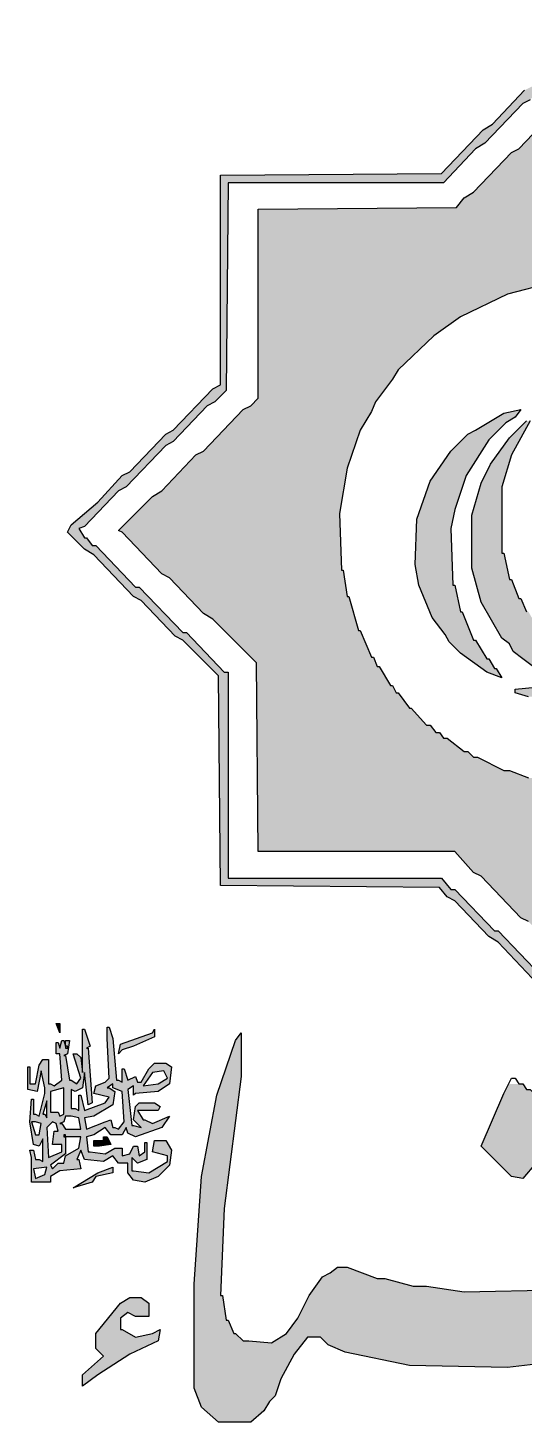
# Model space of a CAD drawing. Header units: inches. Extents: x 212980 to 238967, y -33384 to 2238.
# Drawn here: x 232691.6 to 232772.6, y -31624.2 to -31396.7 of the extents above; entities that cross this region are included whole.
import ezdxf

# ---------------------------------------------------------------- set-up
doc = ezdxf.new("R2010")
doc.units = ezdxf.units.IN
doc.header["$LTSCALE"] = 15
doc.header["$MEASUREMENT"] = 0
doc.layers.add('R2V', color=7, linetype='Continuous')

# ---------------------------------------------------------------- blocks, each defined once
blk = doc.blocks.new('logo NGL-3200')
at = {"linetype": 'Continuous'}
h = blk.add_hatch(color=86, dxfattribs=at)
h.dxf.hatch_style = 1
h.paths.add_polyline_path([(1.395349, -0.125), (1.424418, -0.107558), (1.534883, 0.008721), (1.558139, 0.020349), (1.558139, 0.037791), (1.465116, 0.130814), (1.453488, 0.130814), (1.319767, 0.270349), (1.308139, 0.270349), (1.19186, 0.392442), (1.180232, 0.392442), (1.098837, 0.479651), (1.093023, 0.479651), (1.087209, 1.125), (0.418604, 1.125), (0.360465, 1.188953), (0.348837, 1.188953), (0.22093, 1.322674), (0.209302, 1.322674), (0.087209, 1.450581), (0.075581, 1.450581), (-0.046512, 1.578488), (-0.05814, 1.578488), (-0.08721, 1.543605), (-0.116279, 1.526163), (-0.238372, 1.398256), (-0.261628, 1.386628), (-0.360465, 1.281977), (-0.389535, 1.264535), (-0.517442, 1.130814), (-1.197675, 1.125), (-1.197675, 0.479651), (-1.22093, 0.468023), (-1.343023, 0.340116), (-1.366279, 0.328488), (-1.476744, 0.212209), (-1.5, 0.200581), (-1.575582, 0.119186), (-1.656977, 0.049419), (-1.668605, 0.026163), (-1.616279, -0.026163), (-1.58721, -0.043605), (-1.465117, -0.171512), (-1.441861, -0.18314), (-1.33721, -0.293605), (-1.313954, -0.305233), (-1.203489, -0.415698), (-1.197675, -1.061047), (-0.523256, -1.06686), (-0.5, -1.09593), (-0.476744, -1.107558), (-0.372093, -1.218023), (-0.343023, -1.235465), (-0.238372, -1.34593), (-0.209303, -1.363372), (-0.08721, -1.491279), (-0.046512, -1.514535), (0.017442, -1.444767), (0.046511, -1.427326), (0.151163, -1.31686), (0.180232, -1.299419), (0.296511, -1.177326), (0.325581, -1.159884), (0.406977, -1.072674), (1.087209, -1.06686), (1.087209, -0.421512), (1.122093, -0.386628), (1.151163, -0.369186), (1.255814, -0.258721), (1.27907, -0.247093)])
h.paths.add_polyline_path([(1.296511, -0.194767), (1.273256, -0.206395), (1.156977, -0.328488), (1.133721, -0.340116), (1.069767, -0.40407), (1.063953, -1.037791), (0.406977, -1.037791), (0.331395, -1.119186), (0.302325, -1.136628), (0.19186, -1.252907), (0.168604, -1.264535), (0.052325, -1.386628), (0.02907, -1.398256), (-0.052836, -1.487607), (-0.069768, -1.462209), (-0.081396, -1.462209), (-0.197675, -1.340116), (-0.209303, -1.340116), (-0.343023, -1.200581), (-0.354651, -1.200581), (-0.476744, -1.072674), (-0.488372, -1.072674), (-0.517442, -1.037791), (-1.174419, -1.037791), (-1.174419, -0.40407), (-1.186047, -0.40407), (-1.302326, -0.281977), (-1.313954, -0.281977), (-1.447675, -0.142442), (-1.459303, -0.142442), (-1.581396, -0.014535), (-1.593023, -0.014535), (-1.610465, 0.008721), (-1.616279, 0.008721), (-1.633721, 0.037791), (-1.616279, 0.043605), (-1.511628, 0.15407), (-1.488372, 0.165698), (-1.366279, 0.293605), (-1.343023, 0.305233), (-1.238372, 0.415698), (-1.215117, 0.427326), (-1.180233, 0.462209), (-1.174419, 1.101744), (-0.511628, 1.101744), (-0.412791, 1.206395), (-0.383721, 1.223837), (-0.267442, 1.34593), (-0.244186, 1.357558), (-0.127907, 1.479651), (-0.104651, 1.491279), (-0.075582, 1.526163), (-0.046512, 1.543605), (0.058139, 1.43314), (0.087209, 1.415698), (0.19186, 1.305233), (0.22093, 1.287791), (0.331395, 1.171512), (0.354651, 1.159884), (0.401163, 1.107558), (1.063953, 1.101744), (1.063953, 0.473837), (1.156977, 0.380814), (1.180232, 0.369186), (1.302325, 0.241279), (1.325581, 0.229651), (1.447674, 0.101744), (1.47093, 0.090116), (1.52907, 0.031977), (1.430232, -0.06686), (1.406977, -0.078488)], flags=16)
h.paths.add_polyline_path([(1.337209, -0.037791), (1.308139, -0.055233), (1.19186, -0.177326), (1.16279, -0.194767), (1.063953, -0.299419), (1.040697, -0.311047), (0.976744, -0.375), (0.976744, -0.956395), (0.366279, -0.962209), (0.22093, -1.107558), (0.19186, -1.125), (0.087209, -1.235465), (0.063953, -1.247093), (-0.046512, -1.363372), (-0.069768, -1.351744), (-0.104651, -1.311047), (-0.133721, -1.293605), (-0.25, -1.171512), (-0.273256, -1.159884), (-0.395349, -1.031977), (-0.418605, -1.020349), (-0.476744, -0.956395), (-1.081396, -0.956395), (-1.08721, -0.375), (-1.22093, -0.241279), (-1.25, -0.223837), (-1.354651, -0.113372), (-1.377907, -0.101744), (-1.5, 0.026163), (-1.511628, 0.031977), (-1.406977, 0.136628), (-1.377907, 0.15407), (-1.273256, 0.264535), (-1.25, 0.276163), (-1.127907, 0.40407), (-1.104651, 0.415698), (-1.081396, 0.438953), (-1.081396, 1.020349), (-0.47093, 1.026163), (-0.447675, 1.055233), (-0.418605, 1.072674), (-0.302326, 1.194767), (-0.27907, 1.206395), (-0.168605, 1.322674), (-0.145349, 1.334302), (-0.052326, 1.427326), (-0.017442, 1.386628), (-0.005814, 1.386628), (0.116279, 1.258721), (0.127907, 1.258721), (0.261628, 1.119186), (0.273256, 1.119186), (0.366279, 1.020349), (0.976744, 1.020349), (0.982496, 0.439361), (1.087209, 0.328488), (1.098837, 0.328488), (1.22093, 0.200581), (1.232558, 0.200581), (1.360465, 0.06686), (1.372093, 0.06686), (1.401163, 0.026163)], flags=0)
h.paths.add_polyline_path([(0.72093, -0.037791), (0.697674, -0.171512), (0.651163, -0.305233), (0.587209, -0.415698), (0.546511, -0.462209), (0.534883, -0.485465), (0.41279, -0.59593), (0.325581, -0.65407), (0.255814, -0.688953), (0.139535, -0.729651), (0.005814, -0.752907), (-0.116279, -0.747093), (-0.168605, -0.747093), (-0.226744, -0.729651), (-0.25, -0.729651), (-0.30814, -0.706395), (-0.325582, -0.706395), (-0.406977, -0.665698), (-0.418605, -0.665698), (-0.436047, -0.648256), (-0.447675, -0.648256), (-0.5, -0.607558), (-0.511628, -0.607558), (-0.523256, -0.590116), (-0.534884, -0.590116), (-0.552326, -0.56686), (-0.563954, -0.56686), (-0.610465, -0.514535), (-0.616279, -0.514535), (-0.651163, -0.468023), (-0.656977, -0.468023), (-0.668605, -0.444767), (-0.674419, -0.444767), (-0.709303, -0.386628), (-0.715117, -0.386628), (-0.726744, -0.357558), (-0.732558, -0.357558), (-0.767442, -0.276163), (-0.773256, -0.276163), (-0.802326, -0.171512), (-0.80814, -0.171512), (-0.819768, -0.090116), (-0.825582, -0.090116), (-0.831396, 0.084302), (-0.80814, 0.223837), (-0.767442, 0.340116), (-0.732558, 0.398256), (-0.72093, 0.427326), (-0.668605, 0.497093), (-0.651163, 0.526163), (-0.540698, 0.630814), (-0.459303, 0.688953), (-0.313954, 0.758721), (-0.180233, 0.793605), (0.02907, 0.799419), (0.151163, 0.776163), (0.267442, 0.735465), (0.313953, 0.706395), (0.343023, 0.694767), (0.389535, 0.659884), (0.436046, 0.630814), (0.5, 0.572674), (0.511628, 0.549419), (0.552325, 0.508721), (0.610465, 0.427326), (0.674418, 0.299419), (0.715116, 0.136628)], flags=0)
h.paths.add_polyline_path([(0.482558, -0.072674), (0.453488, -0.18314), (0.418604, -0.252907), (0.348837, -0.340116), (0.284883, -0.392442), (0.255814, -0.40407), (0.215116, -0.421512), (0.226744, -0.398256), (0.25, -0.380814), (0.261628, -0.357558), (0.308139, -0.293605), (0.343023, -0.218023), (0.366279, -0.130814), (0.366279, 0.061047), (0.331395, 0.177326), (0.284883, 0.264535), (0.232558, 0.322674), (0.22093, 0.34593), (0.156977, 0.40407), (0.174418, 0.40407), (0.273256, 0.357558), (0.360465, 0.287791), (0.41279, 0.223837), (0.424418, 0.194767), (0.430232, 0.194767), (0.47093, 0.09593)], flags=0)
h.paths.add_polyline_path([(0.308139, -0.084302), (0.273256, -0.200581), (0.203488, -0.311047), (0.180232, -0.328488), (0.16279, -0.357558), (0.139535, -0.369186), (0.127907, -0.386628), (0.044185, -0.43686), (0.174418, -0.456395), (0.174418, -0.468023), (0.093023, -0.485465), (-0.02907, -0.479651), (-0.046512, -0.508721), (-0.069768, -0.508721), (-0.08721, -0.479651), (-0.25, -0.479651), (-0.290698, -0.468023), (-0.290698, -0.456395), (-0.174419, -0.444767), (-0.156977, -0.43314), (-0.197675, -0.415698), (-0.267442, -0.363372), (-0.296512, -0.340116), (-0.30814, -0.31686), (-0.331396, -0.299419), (-0.395349, -0.188953), (-0.424419, -0.084302), (-0.424419, 0.078488), (-0.395349, 0.177326), (-0.366279, 0.235465), (-0.30814, 0.31686), (-0.255814, 0.369186), (-0.244186, 0.369186), (-0.302326, 0.264535), (-0.331396, 0.165698), (-0.331396, -0.037791), (-0.325582, -0.037791), (-0.30814, -0.119186), (-0.302326, -0.119186), (-0.27907, -0.177326), (-0.273256, -0.177326), (-0.255814, -0.218023), (-0.25, -0.218023), (-0.226744, -0.258721), (-0.22093, -0.258721), (-0.209303, -0.281977), (-0.203489, -0.281977), (-0.156977, -0.334302), (-0.145349, -0.334302), (-0.127907, -0.357558), (-0.110605, -0.357558), (-0.127907, 0.363372), (-0.08721, 0.40407), (-0.075582, 0.427326), (-0.052326, 0.438953), (0.011768, 0.367739), (-0.011628, -0.363372), (0.034883, -0.334302), (0.081395, -0.293605), (0.093023, -0.270349), (0.116279, -0.252907), (0.186046, -0.130814), (0.215116, -0.031977), (0.215116, 0.159884), (0.168604, 0.299419), (0.127907, 0.369186), (0.139535, 0.369186), (0.209302, 0.299419), (0.232558, 0.258721), (0.238372, 0.258721), (0.25, 0.229651), (0.255814, 0.229651), (0.296511, 0.130814), (0.313953, 0.031977)], flags=0)
h.paths.add_polyline_path([(0.075581, 0.497093), (0.029844, 0.443733), (-0.052326, 0.450581), (-0.075582, 0.450581), (-0.145349, 0.450581), (-0.186047, 0.485465), (-0.197675, 0.514535), (-0.190431, 0.562267), (-0.186047, 0.555233), (-0.175797, 0.542801), (-0.168605, 0.537791), (-0.151163, 0.520349), (-0.133196, 0.515372), (-0.110265, 0.51098), (-0.081396, 0.531977), (-0.05756, 0.56347), (-0.052326, 0.555233), (-0.02907, 0.526163), (-0.013953, 0.516733), (0.014734, 0.513641), (0.046511, 0.526163), (0.081395, 0.561047)], flags=0)
h.paths.add_polyline_path([(-0.273256, 0.40407), (-0.290698, 0.380814), (-0.319768, 0.363372), (-0.372093, 0.311047), (-0.441861, 0.200581), (-0.476744, 0.09593), (-0.488372, 0.037791), (-0.482558, -0.136628), (-0.476744, -0.136628), (-0.459303, -0.218023), (-0.453489, -0.218023), (-0.418605, -0.305233), (-0.412791, -0.305233), (-0.377907, -0.363372), (-0.372093, -0.363372), (-0.354651, -0.392442), (-0.348837, -0.392442), (-0.331396, -0.421512), (-0.377907, -0.40407), (-0.459303, -0.34593), (-0.494186, -0.311047), (-0.505814, -0.287791), (-0.546512, -0.235465), (-0.58721, -0.136628), (-0.598837, -0.072674), (-0.593023, 0.06686), (-0.552326, 0.18314), (-0.488372, 0.276163), (-0.436047, 0.328488), (-0.412791, 0.340116), (-0.325582, 0.392442)], flags=0)
h = blk.add_hatch(color=86, dxfattribs=at)
h.dxf.hatch_style = 1
h.paths.add_polyline_path([(1.16279, -0.194767), (1.19186, -0.177326), (1.308139, -0.055233), (1.337209, -0.037791), (1.401163, 0.026163), (1.372093, 0.06686), (1.360465, 0.06686), (1.232558, 0.200581), (1.22093, 0.200581), (1.098837, 0.328488), (1.087209, 0.328488), (0.988372, 0.43314), (0.982558, 0.43314), (0.976744, 1.020349), (0.366279, 1.020349), (0.273256, 1.119186), (0.261628, 1.119186), (0.127907, 1.258721), (0.116279, 1.258721), (-0.005814, 1.386628), (-0.017442, 1.386628), (-0.052326, 1.427326), (-0.145349, 1.334302), (-0.168605, 1.322674), (-0.27907, 1.206395), (-0.302326, 1.194767), (-0.418605, 1.072674), (-0.447675, 1.055233), (-0.47093, 1.026163), (-1.081396, 1.020349), (-1.081396, 0.438953), (-1.104651, 0.415698), (-1.127907, 0.40407), (-1.25, 0.276163), (-1.273256, 0.264535), (-1.377907, 0.15407), (-1.406977, 0.136628), (-1.508518, 0.035087), (-1.377907, -0.101744), (-1.354651, -0.113372), (-1.25, -0.223837), (-1.22093, -0.241279), (-1.08721, -0.375), (-1.081396, -0.956395), (-0.476744, -0.956395), (-0.418605, -1.020349), (-0.395349, -1.031977), (-0.273256, -1.159884), (-0.25, -1.171512), (-0.133721, -1.293605), (-0.104651, -1.311047), (-0.069768, -1.351744), (-0.046512, -1.363372), (0.063953, -1.247093), (0.087209, -1.235465), (0.19186, -1.125), (0.22093, -1.107558), (0.22093, -1.09593), (0.232558, -1.09593), (0.366279, -0.962209), (0.976744, -0.956395), (0.976744, -0.375), (1.040697, -0.311047), (1.063953, -0.299419)])
h.paths.add_polyline_path([(0.72093, -0.037791), (0.697674, -0.171512), (0.651163, -0.305233), (0.587209, -0.415698), (0.546511, -0.462209), (0.534883, -0.485465), (0.41279, -0.59593), (0.325581, -0.65407), (0.255814, -0.688953), (0.139535, -0.729651), (0.005814, -0.752907), (-0.116279, -0.747093), (-0.168605, -0.747093), (-0.226744, -0.729651), (-0.25, -0.729651), (-0.30814, -0.706395), (-0.325582, -0.706395), (-0.406977, -0.665698), (-0.418605, -0.665698), (-0.436047, -0.648256), (-0.447675, -0.648256), (-0.5, -0.607558), (-0.511628, -0.607558), (-0.523256, -0.590116), (-0.534884, -0.590116), (-0.552326, -0.56686), (-0.563954, -0.56686), (-0.610465, -0.514535), (-0.616279, -0.514535), (-0.651163, -0.468023), (-0.656977, -0.468023), (-0.668605, -0.444767), (-0.674419, -0.444767), (-0.709303, -0.386628), (-0.715117, -0.386628), (-0.726744, -0.357558), (-0.732558, -0.357558), (-0.767442, -0.276163), (-0.773256, -0.276163), (-0.802326, -0.171512), (-0.80814, -0.171512), (-0.819768, -0.090116), (-0.825582, -0.090116), (-0.831396, 0.084302), (-0.80814, 0.223837), (-0.767442, 0.340116), (-0.732558, 0.398256), (-0.72093, 0.427326), (-0.668605, 0.497093), (-0.651163, 0.526163), (-0.540698, 0.630814), (-0.459303, 0.688953), (-0.313954, 0.758721), (-0.180233, 0.793605), (0.02907, 0.799419), (0.151163, 0.776163), (0.267442, 0.735465), (0.313953, 0.706395), (0.343023, 0.694767), (0.389535, 0.659884), (0.436046, 0.630814), (0.5, 0.572674), (0.511628, 0.549419), (0.552325, 0.508721), (0.610465, 0.427326), (0.674418, 0.299419), (0.715116, 0.136628)], flags=16)
h.paths.add_polyline_path([(0.482558, -0.072674), (0.453488, -0.18314), (0.418604, -0.252907), (0.348837, -0.340116), (0.284883, -0.392442), (0.255814, -0.40407), (0.215116, -0.421512), (0.226744, -0.398256), (0.25, -0.380814), (0.261628, -0.357558), (0.308139, -0.293605), (0.343023, -0.218023), (0.366279, -0.130814), (0.366279, 0.061047), (0.331395, 0.177326), (0.284883, 0.264535), (0.232558, 0.322674), (0.22093, 0.34593), (0.156977, 0.40407), (0.174418, 0.40407), (0.273256, 0.357558), (0.360465, 0.287791), (0.41279, 0.223837), (0.424418, 0.194767), (0.430232, 0.194767), (0.47093, 0.09593)], flags=0)
h.paths.add_polyline_path([(0.313953, 0.031977), (0.308139, -0.084302), (0.273256, -0.200581), (0.203488, -0.311047), (0.180232, -0.328488), (0.16279, -0.357558), (0.139535, -0.369186), (0.127907, -0.386628), (0.044185, -0.43686), (0.174418, -0.456395), (0.174418, -0.468023), (0.093023, -0.485465), (-0.02907, -0.479651), (-0.046512, -0.508721), (-0.069768, -0.508721), (-0.08721, -0.479651), (-0.25, -0.479651), (-0.290698, -0.468023), (-0.290698, -0.456395), (-0.174419, -0.444767), (-0.156977, -0.43314), (-0.197675, -0.415698), (-0.267442, -0.363372), (-0.296512, -0.340116), (-0.30814, -0.31686), (-0.331396, -0.299419), (-0.395349, -0.188953), (-0.424419, -0.084302), (-0.424419, 0.078488), (-0.395349, 0.177326), (-0.366279, 0.235465), (-0.30814, 0.31686), (-0.255814, 0.369186), (-0.244186, 0.369186), (-0.302326, 0.264535), (-0.331396, 0.165698), (-0.331396, -0.037791), (-0.325582, -0.037791), (-0.30814, -0.119186), (-0.302326, -0.119186), (-0.27907, -0.177326), (-0.273256, -0.177326), (-0.255814, -0.218023), (-0.25, -0.218023), (-0.226744, -0.258721), (-0.22093, -0.258721), (-0.209303, -0.281977), (-0.203489, -0.281977), (-0.156977, -0.334302), (-0.145349, -0.334302), (-0.127907, -0.357558), (-0.110605, -0.357558), (-0.127907, 0.363372), (-0.08721, 0.40407), (-0.075582, 0.427326), (-0.052326, 0.438953), (0.011768, 0.367739), (-0.011628, -0.363372), (0.034883, -0.334302), (0.081395, -0.293605), (0.093023, -0.270349), (0.116279, -0.252907), (0.186046, -0.130814), (0.215116, -0.031977), (0.215116, 0.159884), (0.168604, 0.299419), (0.127907, 0.369186), (0.139535, 0.369186), (0.209302, 0.299419), (0.232558, 0.258721), (0.238372, 0.258721), (0.25, 0.229651), (0.255814, 0.229651), (0.296511, 0.130814)], flags=0)
h.paths.add_polyline_path([(0.075581, 0.497093), (0.029844, 0.443733), (-0.052326, 0.450581), (-0.075582, 0.450581), (-0.145349, 0.450581), (-0.186047, 0.485465), (-0.197675, 0.514535), (-0.190431, 0.562267), (-0.186047, 0.555233), (-0.175797, 0.542801), (-0.168605, 0.537791), (-0.151163, 0.520349), (-0.133196, 0.515372), (-0.110265, 0.51098), (-0.081396, 0.531977), (-0.05756, 0.56347), (-0.052326, 0.555233), (-0.02907, 0.526163), (-0.013953, 0.516733), (0.014734, 0.513641), (0.046511, 0.526163), (0.081395, 0.561047)], flags=0)
h.paths.add_polyline_path([(-0.273256, 0.40407), (-0.290698, 0.380814), (-0.319768, 0.363372), (-0.372093, 0.311047), (-0.441861, 0.200581), (-0.476744, 0.09593), (-0.488372, 0.037791), (-0.482558, -0.136628), (-0.476744, -0.136628), (-0.459303, -0.218023), (-0.453489, -0.218023), (-0.418605, -0.305233), (-0.412791, -0.305233), (-0.377907, -0.363372), (-0.372093, -0.363372), (-0.354651, -0.392442), (-0.348837, -0.392442), (-0.331396, -0.421512), (-0.377907, -0.40407), (-0.459303, -0.34593), (-0.494186, -0.311047), (-0.505814, -0.287791), (-0.546512, -0.235465), (-0.58721, -0.136628), (-0.598837, -0.072674), (-0.593023, 0.06686), (-0.552326, 0.18314), (-0.488372, 0.276163), (-0.436047, 0.328488), (-0.412791, 0.340116), (-0.325582, 0.392442)], flags=0)
h = blk.add_hatch(color=253, dxfattribs=at)
h.dxf.hatch_style = 1
h.paths.add_polyline_path([(0.308139, -0.084302), (0.313953, 0.031977), (0.296511, 0.130814), (0.255814, 0.229651), (0.25, 0.229651), (0.238372, 0.258721), (0.232558, 0.258721), (0.209302, 0.299419), (0.139535, 0.369186), (0.127907, 0.369186), (0.168604, 0.299419), (0.215116, 0.159884), (0.215116, -0.031977), (0.186046, -0.130814), (0.116279, -0.252907), (0.093023, -0.270349), (0.081395, -0.293605), (0.034883, -0.334302), (-0.011628, -0.363372), (0.011628, 0.363372), (0, 0.380814), (-0.052326, 0.438953), (-0.075582, 0.427326), (-0.08721, 0.40407), (-0.127907, 0.363372), (-0.110465, -0.363372), (-0.116279, -0.357558), (-0.127907, -0.357558), (-0.145349, -0.334302), (-0.156977, -0.334302), (-0.203489, -0.281977), (-0.209303, -0.281977), (-0.22093, -0.258721), (-0.226744, -0.258721), (-0.25, -0.218023), (-0.255814, -0.218023), (-0.273256, -0.177326), (-0.27907, -0.177326), (-0.302326, -0.119186), (-0.30814, -0.119186), (-0.325582, -0.037791), (-0.331396, -0.037791), (-0.331396, 0.165698), (-0.302326, 0.264535), (-0.244186, 0.369186), (-0.255814, 0.369186), (-0.30814, 0.31686), (-0.366279, 0.235465), (-0.395349, 0.177326), (-0.424419, 0.078488), (-0.424419, -0.084302), (-0.395349, -0.188953), (-0.331396, -0.299419), (-0.30814, -0.31686), (-0.296512, -0.340116), (-0.267442, -0.363372), (-0.197675, -0.415698), (-0.156977, -0.43314), (-0.174419, -0.444767), (-0.290698, -0.456395), (-0.290698, -0.468023), (-0.25, -0.479651), (-0.08721, -0.479651), (-0.069768, -0.508721), (-0.046512, -0.508721), (-0.02907, -0.479651), (0.093023, -0.485465), (0.174418, -0.468023), (0.174418, -0.456395), (0.058139, -0.438953), (0.040697, -0.438953), (0.127907, -0.386628), (0.139535, -0.369186), (0.16279, -0.357558), (0.180232, -0.328488), (0.203488, -0.311047), (0.273256, -0.200581)])
h = blk.add_hatch(color=253, dxfattribs=at)
h.dxf.hatch_style = 1
h.paths.add_polyline_path([(-0.372093, 0.311047), (-0.319768, 0.363372), (-0.290698, 0.380814), (-0.273256, 0.40407), (-0.325582, 0.392442), (-0.412791, 0.340116), (-0.436047, 0.328488), (-0.488372, 0.276163), (-0.552326, 0.18314), (-0.593023, 0.06686), (-0.598837, -0.072674), (-0.58721, -0.136628), (-0.546512, -0.235465), (-0.505814, -0.287791), (-0.494186, -0.311047), (-0.459303, -0.34593), (-0.377907, -0.40407), (-0.331396, -0.421512), (-0.348837, -0.392442), (-0.354651, -0.392442), (-0.372093, -0.363372), (-0.377907, -0.363372), (-0.412791, -0.305233), (-0.418605, -0.305233), (-0.453489, -0.218023), (-0.459303, -0.218023), (-0.476744, -0.136628), (-0.482558, -0.136628), (-0.488372, 0.037791), (-0.476744, 0.09593), (-0.441861, 0.200581)])
h = blk.add_hatch(color=253, dxfattribs=at)
h.dxf.hatch_style = 1
h.paths.add_polyline_path([(-1.616279, -1.752907), (-1.627907, -1.706395), (-1.633721, -1.706395), (-1.633721, -1.752907), (-1.645349, -1.747093), (-1.656977, -1.747093), (-1.656977, -1.688953), (-1.645349, -1.694767), (-1.622093, -1.68314), (-1.616279, -1.636628), (-1.604651, -1.735465), (-1.593023, -1.729651), (-1.604651, -1.561047), (-1.610465, -1.561047), (-1.598837, -1.555233), (-1.616279, -1.502907), (-1.622093, -1.502907), (-1.622093, -1.543605), (-1.622093, -1.636628), (-1.627907, -1.590116), (-1.639535, -1.578488), (-1.651163, -1.578488), (-1.627907, -1.65407), (-1.639535, -1.671512), (-1.656977, -1.659884), (-1.662791, -1.659884), (-1.674419, -1.584302), (-1.680233, -1.584302), (-1.668605, -1.578488), (-1.662791, -1.537791), (-1.674419, -1.537791), (-1.674419, -1.555233), (-1.668605, -1.555233), (-1.668605, -1.561047), (-1.674419, -1.561047), (-1.674419, -1.555233), (-1.680233, -1.537791), (-1.686047, -1.537791), (-1.691861, -1.561047), (-1.697675, -1.543605), (-1.703489, -1.543605), (-1.703489, -1.578488), (-1.691861, -1.578488), (-1.686047, -1.659884), (-1.709303, -1.677326), (-1.72093, -1.671512), (-1.726744, -1.671512), (-1.726744, -1.59593), (-1.744186, -1.59593), (-1.755814, -1.613372), (-1.767442, -1.671512), (-1.784884, -1.671512), (-1.784884, -1.619186), (-1.790698, -1.619186), (-1.790698, -1.688953), (-1.761628, -1.694767), (-1.75, -1.630814), (-1.738372, -1.68314), (-1.738372, -1.700581), (-1.755814, -1.770349), (-1.767442, -1.764535), (-1.773256, -1.764535), (-1.773256, -1.718023), (-1.77907, -1.718023), (-1.784884, -1.787791), (-1.773256, -1.857558), (-1.755814, -1.863372), (-1.744186, -1.840116), (-1.744186, -1.909884), (-1.755814, -1.90407), (-1.767442, -1.90407), (-1.773256, -1.875), (-1.784884, -1.875), (-1.77907, -1.898256), (-1.77907, -1.927326), (-1.77907, -1.973837), (-1.744186, -1.973837), (-1.72093, -1.973837), (-1.72093, -1.956395), (-1.691861, -1.938953), (-1.627907, -1.93314), (-1.633721, -1.90407), (-1.639535, -1.90407), (-1.627907, -1.875), (-1.616279, -1.90407), (-1.55814, -1.909884), (-1.52907, -1.892442), (-1.511628, -1.915698), (-1.482558, -1.915698), (-1.482558, -1.944767), (-1.465117, -1.968023), (-1.430233, -1.973837), (-1.389535, -1.956395), (-1.354651, -1.921512), (-1.348837, -1.875), (-1.366279, -1.84593), (-1.401163, -1.84593), (-1.406977, -1.880814), (-1.360465, -1.892442), (-1.360465, -1.909884), (-1.418605, -1.944767), (-1.465117, -1.938953), (-1.47093, -1.938953), (-1.47093, -1.898256), (-1.453489, -1.915698), (-1.424419, -1.90407), (-1.424419, -1.851744), (-1.430233, -1.851744), (-1.430233, -1.880814), (-1.447675, -1.892442), (-1.453489, -1.863372), (-1.465117, -1.863372), (-1.476744, -1.886628), (-1.5, -1.892442), (-1.5, -1.869186), (-1.523256, -1.869186), (-1.552326, -1.886628), (-1.598837, -1.880814), (-1.604651, -1.880814), (-1.610465, -1.834302), (-1.58721, -1.828488), (-1.552326, -1.805233), (-1.534884, -1.828488), (-1.5, -1.828488), (-1.488372, -1.805233), (-1.482558, -1.822674), (-1.459303, -1.834302), (-1.377907, -1.805233), (-1.354651, -1.770349), (-1.406977, -1.793605), (-1.430233, -1.781977), (-1.436047, -1.781977), (-1.453489, -1.752907), (-1.389535, -1.752907), (-1.383721, -1.741279), (-1.401163, -1.729651), (-1.447675, -1.729651), (-1.459303, -1.741279), (-1.465117, -1.781977), (-1.441861, -1.805233), (-1.465117, -1.799419), (-1.47093, -1.799419), (-1.482558, -1.688953), (-1.465117, -1.677326), (-1.465117, -1.706395), (-1.459303, -1.700581), (-1.389535, -1.694767), (-1.354651, -1.671512), (-1.348837, -1.619186), (-1.366279, -1.607558), (-1.401163, -1.607558), (-1.418605, -1.625), (-1.441861, -1.665698), (-1.453489, -1.665698), (-1.459303, -1.648256), (-1.482558, -1.659884), (-1.494186, -1.625), (-1.5, -1.625), (-1.5, -1.665698), (-1.511628, -1.659884), (-1.517442, -1.659884), (-1.52907, -1.531977), (-1.540698, -1.497093), (-1.546512, -1.497093), (-1.546512, -1.531977), (-1.540698, -1.65407), (-1.552326, -1.665698), (-1.581396, -1.677326), (-1.58721, -1.700581), (-1.540698, -1.712209), (-1.552326, -1.729651)])
h.paths.add_polyline_path([(-1.58721, -1.770349), (-1.52907, -1.735465), (-1.523256, -1.694767), (-1.540698, -1.68314), (-1.546512, -1.68314), (-1.52907, -1.671512), (-1.52907, -1.68314), (-1.5, -1.694767), (-1.494186, -1.787791), (-1.511628, -1.811047), (-1.523256, -1.805233), (-1.52907, -1.805233), (-1.534884, -1.781977), (-1.552326, -1.787791), (-1.610465, -1.811047), (-1.616279, -1.776163)], flags=16)
h.paths.add_polyline_path([(-1.633721, -1.776163), (-1.627907, -1.811047), (-1.674419, -1.811047), (-1.686047, -1.793605), (-1.691861, -1.793605), (-1.680233, -1.787791), (-1.674419, -1.770349), (-1.656977, -1.770349)], flags=16)
h.paths.add_polyline_path([(-1.680233, -1.764535), (-1.691861, -1.770349), (-1.697675, -1.758721), (-1.72093, -1.758721), (-1.72093, -1.694767), (-1.680233, -1.68314)], flags=16)
h.paths.add_polyline_path([(-1.627907, -1.834302), (-1.633721, -1.869186), (-1.674419, -1.892442), (-1.680233, -1.915698), (-1.697675, -1.915698), (-1.715117, -1.93314), (-1.72093, -1.921512), (-1.674419, -1.886628), (-1.674419, -1.834302), (-1.680233, -1.834302), (-1.680233, -1.828488), (-1.674419, -1.828488), (-1.674419, -1.834302)], flags=16)
h.paths.add_polyline_path([(-1.703489, -1.793605), (-1.697675, -1.81686), (-1.709303, -1.81686), (-1.715117, -1.857558), (-1.686047, -1.857558), (-1.686047, -1.880814), (-1.726744, -1.898256), (-1.732558, -1.805233), (-1.715117, -1.787791)], flags=16)
h.paths.add_polyline_path([(-1.732558, -1.776163), (-1.738372, -1.764535), (-1.744186, -1.764535), (-1.732558, -1.723837)], flags=16)
h.paths.add_polyline_path([(-1.75, -1.793605), (-1.755814, -1.828488), (-1.767442, -1.828488), (-1.77907, -1.787791), (-1.767442, -1.787791)], flags=16)
h.paths.add_polyline_path([(-1.436047, -1.677326), (-1.406977, -1.636628), (-1.372093, -1.630814), (-1.360465, -1.65407), (-1.389535, -1.671512)], flags=16)
h.paths.add_polyline_path([(-1.732558, -1.927326), (-1.738372, -1.950581), (-1.767442, -1.962209), (-1.773256, -1.93314)], flags=16)
h = blk.add_hatch(color=253, dxfattribs=at)
h.dxf.hatch_style = 1
h.paths.add_polyline_path([(-1.691861, -1.514535), (-1.691861, -1.485465), (-1.703489, -1.485465)])
h = blk.add_hatch(color=253, dxfattribs=at)
h.dxf.hatch_style = 1
h.paths.add_polyline_path([(-1.505814, -1.549419), (-1.511628, -1.578488), (-1.5, -1.56686), (-1.465117, -1.555233), (-1.401163, -1.526163), (-1.401163, -1.502907), (-1.406977, -1.514535)])
h = blk.add_hatch(color=253, dxfattribs=at)
h.dxf.hatch_style = 1
h.paths.add_polyline_path([(-0.005814, -2.491279), (0.19186, -2.427326), (0.27907, -2.386628), (0.331395, -2.369186), (0.406977, -2.328488), (0.523256, -2.247093), (0.587209, -2.218023), (0.61832, -2.185198), (0.653344, -2.156439), (0.674418, -2.142442), (0.697674, -2.125), (0.709302, -2.107558), (0.738372, -2.090116), (0.825581, -1.997093), (0.850427, -1.975675), (0.947674, -1.880814), (0.976744, -1.863372), (1.023256, -1.81686), (1.075581, -1.811047), (1.122093, -1.834302), (1.203488, -1.834302), (1.238372, -1.787791), (1.284883, -1.694767), (1.290697, -1.601744), (1.255814, -1.636628), (1.238372, -1.677326), (1.209302, -1.712209), (1.180232, -1.718023), (1.133721, -1.694767), (1.046511, -1.694767), (1, -1.712209), (0.982558, -1.729651), (0.959302, -1.741279), (0.906977, -1.793605), (0.877907, -1.811047), (0.837209, -1.851744), (0.808139, -1.869186), (0.75, -1.921512), (0.587209, -2.037791), (0.406977, -2.142442), (0.255814, -2.212209), (0.087209, -2.264535), (-0.156977, -2.305233), (-0.447675, -2.311047), (-0.563954, -2.293605), (-0.604651, -2.293605), (-0.691861, -2.270349), (-0.715117, -2.270349), (-0.80814, -2.235465), (-0.83721, -2.235465), (-0.860465, -2.252907), (-0.883721, -2.264535), (-0.924419, -2.322674), (-0.959303, -2.392442), (-0.994186, -2.438953), (-1.040698, -2.468023), (-1.110465, -2.462209), (-1.127907, -2.462209), (-1.151163, -2.438953), (-1.156977, -2.438953), (-1.174419, -2.398256), (-1.180233, -2.398256), (-1.191861, -2.322674), (-1.197675, -2.322674), (-1.186047, -2.055233), (-1.133721, -1.648256), (-1.133721, -1.514535), (-1.151163, -1.537791), (-1.209303, -1.706395), (-1.255814, -1.956395), (-1.27907, -2.287791), (-1.27907, -2.607558), (-1.255814, -2.665698), (-1.203489, -2.712209), (-1.104651, -2.712209), (-1.063954, -2.677326), (-1.046512, -2.648256), (-1.02907, -2.630814), (-1.011628, -2.578488), (-0.97093, -2.502907), (-0.930233, -2.450581), (-0.889535, -2.450581), (-0.866279, -2.473837), (-0.813954, -2.497093), (-0.616279, -2.537791), (-0.313954, -2.543605), (-0.209303, -2.531977)])
h = blk.add_hatch(color=253, dxfattribs=at)
h.dxf.hatch_style = 1
h.paths.add_polyline_path([(-0.395349, -1.863372), (-0.302326, -1.956395), (-0.267442, -1.962209), (-0.226744, -1.915698), (-0.191861, -1.84593), (-0.186047, -1.764535), (-0.203489, -1.729651), (-0.244186, -1.688953), (-0.255814, -1.688953), (-0.267442, -1.671512), (-0.311047, -1.671512), (-0.325582, -1.700581)])
h = blk.add_hatch(color=253, dxfattribs=at)
h.dxf.hatch_style = 1
h.paths.add_polyline_path([(-1.534884, -1.857558), (-1.546512, -1.834302), (-1.55814, -1.834302), (-1.55814, -1.84593), (-1.58721, -1.84593), (-1.58721, -1.863372), (-1.569768, -1.863372)])
h = blk.add_hatch(color=253, dxfattribs=at)
h.dxf.hatch_style = 1
h.paths.add_polyline_path([(-1.52907, -1.944767), (-1.52907, -1.927326), (-1.575582, -1.944767), (-1.651163, -1.991279), (-1.593023, -1.973837), (-1.581396, -1.956395)])
h = blk.add_hatch(color=253, dxfattribs=at)
h.dxf.hatch_style = 1
h.paths.add_polyline_path([(-1.5, -2.427326), (-1.505814, -2.427326), (-1.505814, -2.392442), (-1.482558, -2.375), (-1.459303, -2.386628), (-1.418605, -2.386628), (-1.418605, -2.34593), (-1.441861, -2.328488), (-1.476744, -2.328488), (-1.505814, -2.34593), (-1.581396, -2.438953), (-1.581396, -2.485465), (-1.55814, -2.508721), (-1.622093, -2.56686), (-1.622093, -2.601744), (-1.575582, -2.56686), (-1.476744, -2.502907), (-1.389535, -2.462209), (-1.383721, -2.427326), (-1.406977, -2.438953), (-1.459303, -2.450581)])
at = {"layer": 'R2V', "color": 86}
for points in [[(-0.238372, -1.34593, 0), (-0.343023, -1.235465, 0), (-0.372093, -1.218023, 0), (-0.476744, -1.107558, 0), (-0.5, -1.09593, 0), (-0.523256, -1.06686, 0), (-1.197675, -1.061047, 0), (-1.203489, -0.415698, 0), (-1.313954, -0.305233, 0), (-1.33721, -0.293605, 0), (-1.441861, -0.18314, 0), (-1.465117, -0.171512, 0), (-1.58721, -0.043605, 0), (-1.616279, -0.026163, 0), (-1.668605, 0.026163, 0), (-1.656977, 0.049419, 0), (-1.575582, 0.119186, 0), (-1.5, 0.200581, 0), (-1.476744, 0.212209, 0), (-1.366279, 0.328488, 0), (-1.343023, 0.340116, 0), (-1.22093, 0.468023, 0), (-1.197675, 0.479651, 0), (-1.197675, 1.125, 0), (-0.517442, 1.130814, 0), (-0.389535, 1.264535, 0), (-0.360465, 1.281977, 0), (-0.261628, 1.386628, 0)], [(-0.244186, 1.357558, 0), (-0.267442, 1.34593, 0), (-0.383721, 1.223837, 0), (-0.412791, 1.206395, 0), (-0.511628, 1.101744, 0), (-1.174419, 1.101744, 0), (-1.180233, 0.462209, 0), (-1.215117, 0.427326, 0), (-1.238372, 0.415698, 0), (-1.343023, 0.305233, 0), (-1.366279, 0.293605, 0), (-1.488372, 0.165698, 0), (-1.511628, 0.15407, 0), (-1.616279, 0.043605, 0), (-1.633721, 0.037791, 0), (-1.616279, 0.008721, 0), (-1.610465, 0.008721, 0), (-1.593023, -0.014535, 0), (-1.581396, -0.014535, 0), (-1.459303, -0.142442, 0), (-1.447675, -0.142442, 0), (-1.313954, -0.281977, 0), (-1.302326, -0.281977, 0), (-1.186047, -0.40407, 0), (-1.174419, -0.40407, 0), (-1.174419, -1.037791, 0), (-0.517442, -1.037791, 0), (-0.488372, -1.072674, 0), (-0.476744, -1.072674, 0), (-0.354651, -1.200581, 0), (-0.343023, -1.200581, 0), (-0.209303, -1.340116, 0)], [(-0.25, -1.171512, 0), (-0.273256, -1.159884, 0), (-0.395349, -1.031977, 0), (-0.418605, -1.020349, 0), (-0.476744, -0.956395, 0), (-1.081396, -0.956395, 0), (-1.08721, -0.375, 0), (-1.22093, -0.241279, 0), (-1.25, -0.223837, 0), (-1.354651, -0.113372, 0), (-1.377907, -0.101744, 0), (-1.5, 0.026163, 0), (-1.511628, 0.031977, 0), (-1.406977, 0.136628, 0), (-1.377907, 0.15407, 0), (-1.273256, 0.264535, 0), (-1.25, 0.276163, 0), (-1.127907, 0.40407, 0), (-1.104651, 0.415698, 0), (-1.081396, 0.438953, 0), (-1.081396, 1.020349, 0), (-0.47093, 1.026163, 0), (-0.447675, 1.055233, 0), (-0.418605, 1.072674, 0), (-0.302326, 1.194767, 0), (-0.27907, 1.206395, 0), (-0.168605, 1.322674, 0)], [(-0.180233, 0.793605, 0), (-0.313954, 0.758721, 0), (-0.459303, 0.688953, 0), (-0.540698, 0.630814, 0), (-0.651163, 0.526163, 0), (-0.668605, 0.497093, 0), (-0.72093, 0.427326, 0), (-0.732558, 0.398256, 0), (-0.767442, 0.340116, 0), (-0.80814, 0.223837, 0), (-0.831396, 0.084302, 0), (-0.825582, -0.090116, 0), (-0.819768, -0.090116, 0), (-0.80814, -0.171512, 0), (-0.802326, -0.171512, 0), (-0.773256, -0.276163, 0), (-0.767442, -0.276163, 0), (-0.732558, -0.357558, 0), (-0.726744, -0.357558, 0), (-0.715117, -0.386628, 0), (-0.709303, -0.386628, 0), (-0.674419, -0.444767, 0), (-0.668605, -0.444767, 0), (-0.656977, -0.468023, 0), (-0.651163, -0.468023, 0), (-0.616279, -0.514535, 0), (-0.610465, -0.514535, 0), (-0.563954, -0.56686, 0), (-0.552326, -0.56686, 0), (-0.534884, -0.590116, 0), (-0.523256, -0.590116, 0), (-0.511628, -0.607558, 0), (-0.5, -0.607558, 0), (-0.447675, -0.648256, 0), (-0.436047, -0.648256, 0), (-0.418605, -0.665698, 0), (-0.406977, -0.665698, 0), (-0.325582, -0.706395, 0), (-0.30814, -0.706395, 0), (-0.25, -0.729651, 0)]]:
    blk.add_polyline3d(points, dxfattribs=at)
at = {"layer": 'R2V', "color": 253}
for points in [[(-0.25, -0.479651, 0), (-0.290698, -0.468023, 0), (-0.290698, -0.456395, 0), (-0.174419, -0.444767, 0)], [(-0.197675, -0.415698, 0), (-0.267442, -0.363372, 0), (-0.296512, -0.340116, 0), (-0.30814, -0.31686, 0), (-0.331396, -0.299419, 0), (-0.395349, -0.188953, 0), (-0.424419, -0.084302, 0), (-0.424419, 0.078488, 0), (-0.395349, 0.177326, 0), (-0.366279, 0.235465, 0), (-0.30814, 0.31686, 0), (-0.255814, 0.369186, 0)], [(-0.244186, 0.369186, 0), (-0.302326, 0.264535, 0), (-0.331396, 0.165698, 0), (-0.331396, -0.037791, 0), (-0.325582, -0.037791, 0), (-0.30814, -0.119186, 0), (-0.302326, -0.119186, 0), (-0.27907, -0.177326, 0), (-0.273256, -0.177326, 0), (-0.255814, -0.218023, 0)], [(-0.273256, 0.40407, 0), (-0.290698, 0.380814, 0), (-0.319768, 0.363372, 0), (-0.372093, 0.311047, 0), (-0.441861, 0.200581, 0), (-0.476744, 0.09593, 0), (-0.488372, 0.037791, 0), (-0.482558, -0.136628, 0), (-0.476744, -0.136628, 0), (-0.459303, -0.218023, 0), (-0.453489, -0.218023, 0), (-0.418605, -0.305233, 0), (-0.412791, -0.305233, 0), (-0.377907, -0.363372, 0), (-0.372093, -0.363372, 0), (-0.354651, -0.392442, 0), (-0.348837, -0.392442, 0), (-0.331396, -0.421512, 0), (-0.377907, -0.40407, 0), (-0.459303, -0.34593, 0), (-0.494186, -0.311047, 0), (-0.505814, -0.287791, 0), (-0.546512, -0.235465, 0), (-0.58721, -0.136628, 0), (-0.598837, -0.072674, 0), (-0.593023, 0.06686, 0), (-0.552326, 0.18314, 0), (-0.488372, 0.276163, 0), (-0.436047, 0.328488, 0), (-0.412791, 0.340116, 0), (-0.325582, 0.392442, 0), (-0.273256, 0.40407, 0)], [(-1.540698, -1.497093, 0), (-1.52907, -1.531977, 0), (-1.517442, -1.659884, 0), (-1.511628, -1.659884, 0), (-1.5, -1.665698, 0), (-1.5, -1.625, 0), (-1.494186, -1.625, 0), (-1.482558, -1.659884, 0), (-1.459303, -1.648256, 0), (-1.453489, -1.665698, 0), (-1.441861, -1.665698, 0), (-1.418605, -1.625, 0), (-1.401163, -1.607558, 0), (-1.366279, -1.607558, 0), (-1.348837, -1.619186, 0), (-1.354651, -1.671512, 0), (-1.389535, -1.694767, 0), (-1.459303, -1.700581, 0), (-1.465117, -1.706395, 0), (-1.465117, -1.677326, 0), (-1.482558, -1.688953, 0), (-1.47093, -1.799419, 0), (-1.465117, -1.799419, 0), (-1.441861, -1.805233, 0), (-1.465117, -1.781977, 0), (-1.459303, -1.741279, 0), (-1.447675, -1.729651, 0), (-1.401163, -1.729651, 0), (-1.383721, -1.741279, 0), (-1.389535, -1.752907, 0), (-1.453489, -1.752907, 0), (-1.436047, -1.781977, 0), (-1.430233, -1.781977, 0), (-1.406977, -1.793605, 0), (-1.354651, -1.770349, 0), (-1.377907, -1.805233, 0), (-1.459303, -1.834302, 0), (-1.482558, -1.822674, 0), (-1.488372, -1.805233, 0), (-1.5, -1.828488, 0), (-1.534884, -1.828488, 0), (-1.552326, -1.805233, 0), (-1.58721, -1.828488, 0), (-1.610465, -1.834302, 0), (-1.604651, -1.880814, 0), (-1.598837, -1.880814, 0), (-1.552326, -1.886628, 0), (-1.523256, -1.869186, 0), (-1.5, -1.869186, 0), (-1.5, -1.892442, 0), (-1.476744, -1.886628, 0), (-1.465117, -1.863372, 0), (-1.453489, -1.863372, 0), (-1.447675, -1.892442, 0), (-1.430233, -1.880814, 0), (-1.430233, -1.851744, 0), (-1.424419, -1.851744, 0), (-1.424419, -1.90407, 0), (-1.453489, -1.915698, 0), (-1.47093, -1.898256, 0), (-1.47093, -1.938953, 0), (-1.465117, -1.938953, 0), (-1.418605, -1.944767, 0), (-1.360465, -1.909884, 0), (-1.360465, -1.892442, 0), (-1.406977, -1.880814, 0), (-1.401163, -1.84593, 0), (-1.366279, -1.84593, 0), (-1.348837, -1.875, 0), (-1.354651, -1.921512, 0), (-1.389535, -1.956395, 0), (-1.430233, -1.973837, 0), (-1.465117, -1.968023, 0), (-1.482558, -1.944767, 0), (-1.482558, -1.915698, 0), (-1.511628, -1.915698, 0), (-1.52907, -1.892442, 0), (-1.55814, -1.909884, 0), (-1.616279, -1.90407, 0), (-1.627907, -1.875, 0), (-1.639535, -1.90407, 0), (-1.633721, -1.90407, 0), (-1.627907, -1.93314, 0), (-1.691861, -1.938953, 0), (-1.72093, -1.956395, 0), (-1.72093, -1.973837, 0), (-1.744186, -1.973837, 0), (-1.77907, -1.973837, 0), (-1.77907, -1.927326, 0), (-1.77907, -1.898256, 0), (-1.784884, -1.875, 0), (-1.773256, -1.875, 0), (-1.767442, -1.90407, 0), (-1.755814, -1.90407, 0), (-1.744186, -1.909884, 0), (-1.744186, -1.840116, 0), (-1.755814, -1.863372, 0), (-1.773256, -1.857558, 0), (-1.784884, -1.787791, 0), (-1.77907, -1.718023, 0), (-1.773256, -1.718023, 0), (-1.773256, -1.764535, 0), (-1.767442, -1.764535, 0), (-1.755814, -1.770349, 0), (-1.738372, -1.700581, 0), (-1.738372, -1.68314, 0), (-1.75, -1.630814, 0), (-1.761628, -1.694767, 0), (-1.790698, -1.688953, 0), (-1.790698, -1.619186, 0), (-1.784884, -1.619186, 0), (-1.784884, -1.671512, 0), (-1.767442, -1.671512, 0), (-1.755814, -1.613372, 0), (-1.744186, -1.59593, 0), (-1.726744, -1.59593, 0), (-1.726744, -1.671512, 0), (-1.72093, -1.671512, 0), (-1.709303, -1.677326, 0), (-1.686047, -1.659884, 0), (-1.691861, -1.578488, 0), (-1.703489, -1.578488, 0), (-1.703489, -1.543605, 0), (-1.697675, -1.543605, 0), (-1.691861, -1.561047, 0), (-1.686047, -1.537791, 0), (-1.680233, -1.537791, 0), (-1.674419, -1.555233, 0), (-1.674419, -1.537791, 0), (-1.662791, -1.537791, 0), (-1.668605, -1.578488, 0), (-1.680233, -1.584302, 0), (-1.674419, -1.584302, 0), (-1.662791, -1.659884, 0), (-1.656977, -1.659884, 0), (-1.639535, -1.671512, 0), (-1.627907, -1.65407, 0), (-1.651163, -1.578488, 0), (-1.639535, -1.578488, 0), (-1.627907, -1.590116, 0), (-1.622093, -1.636628, 0), (-1.622093, -1.543605, 0), (-1.622093, -1.502907, 0), (-1.616279, -1.502907, 0), (-1.598837, -1.555233, 0), (-1.610465, -1.561047, 0), (-1.604651, -1.561047, 0), (-1.593023, -1.729651, 0), (-1.604651, -1.735465, 0), (-1.616279, -1.636628, 0), (-1.622093, -1.68314, 0), (-1.645349, -1.694767, 0), (-1.656977, -1.688953, 0), (-1.656977, -1.747093, 0), (-1.645349, -1.747093, 0), (-1.633721, -1.752907, 0), (-1.633721, -1.706395, 0), (-1.627907, -1.706395, 0), (-1.616279, -1.752907, 0), (-1.552326, -1.729651, 0), (-1.540698, -1.712209, 0), (-1.58721, -1.700581, 0), (-1.581396, -1.677326, 0), (-1.552326, -1.665698, 0), (-1.540698, -1.65407, 0), (-1.546512, -1.531977, 0), (-1.546512, -1.497093, 0), (-1.540698, -1.497093, 0)], [(-1.691861, -1.485465, 0), (-1.691861, -1.514535, 0), (-1.703489, -1.485465, 0), (-1.691861, -1.485465, 0)], [(-1.401163, -1.502907, 0), (-1.401163, -1.526163, 0), (-1.465117, -1.555233, 0), (-1.5, -1.56686, 0), (-1.511628, -1.578488, 0), (-1.505814, -1.549419, 0), (-1.406977, -1.514535, 0), (-1.401163, -1.502907, 0)], [(-1.133721, -1.514535, 0), (-1.133721, -1.648256, 0), (-1.186047, -2.055233, 0), (-1.197675, -2.322674, 0), (-1.191861, -2.322674, 0), (-1.180233, -2.398256, 0), (-1.174419, -2.398256, 0), (-1.156977, -2.438953, 0), (-1.151163, -2.438953, 0), (-1.127907, -2.462209, 0), (-1.110465, -2.462209, 0), (-1.040698, -2.468023, 0), (-0.994186, -2.438953, 0), (-0.959303, -2.392442, 0), (-0.924419, -2.322674, 0), (-0.883721, -2.264535, 0), (-0.860465, -2.252907, 0), (-0.83721, -2.235465, 0), (-0.80814, -2.235465, 0), (-0.715117, -2.270349, 0), (-0.691861, -2.270349, 0), (-0.604651, -2.293605, 0), (-0.563954, -2.293605, 0), (-0.447675, -2.311047, 0), (-0.156977, -2.305233, 0)], [(-0.209303, -2.531977, 0), (-0.313954, -2.543605, 0), (-0.616279, -2.537791, 0), (-0.813954, -2.497093, 0), (-0.866279, -2.473837, 0), (-0.889535, -2.450581, 0), (-0.930233, -2.450581, 0), (-0.97093, -2.502907, 0), (-1.011628, -2.578488, 0), (-1.02907, -2.630814, 0), (-1.046512, -2.648256, 0), (-1.063954, -2.677326, 0), (-1.104651, -2.712209, 0), (-1.203489, -2.712209, 0), (-1.255814, -2.665698, 0), (-1.27907, -2.607558, 0), (-1.27907, -2.287791, 0), (-1.255814, -1.956395, 0), (-1.209303, -1.706395, 0), (-1.151163, -1.537791, 0), (-1.133721, -1.514535, 0)], [(-1.668605, -1.555233, 0), (-1.674419, -1.555233, 0), (-1.674419, -1.561047, 0), (-1.668605, -1.561047, 0), (-1.668605, -1.555233, 0)], [(-1.52907, -1.671512, 0), (-1.546512, -1.68314, 0), (-1.540698, -1.68314, 0), (-1.523256, -1.694767, 0), (-1.52907, -1.735465, 0), (-1.58721, -1.770349, 0), (-1.616279, -1.776163, 0), (-1.610465, -1.811047, 0), (-1.552326, -1.787791, 0), (-1.534884, -1.781977, 0), (-1.52907, -1.805233, 0), (-1.523256, -1.805233, 0), (-1.511628, -1.811047, 0), (-1.494186, -1.787791, 0), (-1.5, -1.694767, 0), (-1.52907, -1.68314, 0), (-1.52907, -1.671512, 0)], [(-1.372093, -1.630814, 0), (-1.406977, -1.636628, 0), (-1.436047, -1.677326, 0), (-1.389535, -1.671512, 0), (-1.360465, -1.65407, 0), (-1.372093, -1.630814, 0)], [(-0.290698, -1.65407, 0), (-0.27907, -1.671512, 0), (-0.267442, -1.671512, 0), (-0.255814, -1.688953, 0), (-0.244186, -1.688953, 0), (-0.203489, -1.729651, 0), (-0.186047, -1.764535, 0), (-0.191861, -1.84593, 0), (-0.226744, -1.915698, 0), (-0.267442, -1.962209, 0), (-0.302326, -1.956395, 0), (-0.395349, -1.863372, 0), (-0.325582, -1.700581, 0), (-0.302326, -1.65407, 0), (-0.290698, -1.65407, 0)], [(-1.680233, -1.68314, 0), (-1.72093, -1.694767, 0), (-1.72093, -1.758721, 0), (-1.697675, -1.758721, 0), (-1.691861, -1.770349, 0), (-1.680233, -1.764535, 0), (-1.680233, -1.68314, 0)], [(-1.732558, -1.723837, 0), (-1.744186, -1.764535, 0), (-1.738372, -1.764535, 0), (-1.732558, -1.776163, 0), (-1.732558, -1.723837, 0)], [(-1.767442, -1.787791, 0), (-1.77907, -1.787791, 0), (-1.767442, -1.828488, 0), (-1.755814, -1.828488, 0), (-1.75, -1.793605, 0), (-1.767442, -1.787791, 0)], [(-1.715117, -1.787791, 0), (-1.732558, -1.805233, 0), (-1.726744, -1.898256, 0), (-1.686047, -1.880814, 0), (-1.686047, -1.857558, 0), (-1.715117, -1.857558, 0), (-1.709303, -1.81686, 0), (-1.697675, -1.81686, 0), (-1.703489, -1.793605, 0), (-1.715117, -1.787791, 0)], [(-1.656977, -1.770349, 0), (-1.674419, -1.770349, 0), (-1.680233, -1.787791, 0), (-1.691861, -1.793605, 0), (-1.686047, -1.793605, 0), (-1.674419, -1.811047, 0), (-1.627907, -1.811047, 0), (-1.633721, -1.776163, 0), (-1.656977, -1.770349, 0)], [(-1.627907, -1.834302, 0), (-1.674419, -1.834302, 0), (-1.674419, -1.886628, 0), (-1.72093, -1.921512, 0), (-1.715117, -1.93314, 0), (-1.697675, -1.915698, 0), (-1.680233, -1.915698, 0), (-1.674419, -1.892442, 0), (-1.633721, -1.869186, 0), (-1.627907, -1.834302, 0)], [(-1.674419, -1.828488, 0), (-1.680233, -1.828488, 0), (-1.680233, -1.834302, 0), (-1.674419, -1.834302, 0), (-1.674419, -1.828488, 0)], [(-1.546512, -1.834302, 0), (-1.534884, -1.857558, 0), (-1.569768, -1.863372, 0), (-1.58721, -1.863372, 0), (-1.58721, -1.84593, 0), (-1.55814, -1.84593, 0), (-1.55814, -1.834302, 0), (-1.546512, -1.834302, 0)], [(-1.732558, -1.927326, 0), (-1.773256, -1.93314, 0), (-1.767442, -1.962209, 0), (-1.738372, -1.950581, 0), (-1.732558, -1.927326, 0)], [(-1.52907, -1.927326, 0), (-1.52907, -1.944767, 0), (-1.581396, -1.956395, 0), (-1.593023, -1.973837, 0), (-1.651163, -1.991279, 0), (-1.575582, -1.944767, 0), (-1.52907, -1.927326, 0)], [(-1.441861, -2.328488, 0), (-1.418605, -2.34593, 0), (-1.418605, -2.386628, 0), (-1.459303, -2.386628, 0), (-1.482558, -2.375, 0), (-1.505814, -2.392442, 0), (-1.505814, -2.427326, 0), (-1.5, -2.427326, 0), (-1.459303, -2.450581, 0), (-1.406977, -2.438953, 0), (-1.383721, -2.427326, 0), (-1.389535, -2.462209, 0), (-1.476744, -2.502907, 0), (-1.575582, -2.56686, 0), (-1.622093, -2.601744, 0), (-1.622093, -2.56686, 0), (-1.55814, -2.508721, 0), (-1.581396, -2.485465, 0), (-1.581396, -2.438953, 0), (-1.505814, -2.34593, 0), (-1.476744, -2.328488, 0), (-1.441861, -2.328488, 0)]]:
    blk.add_polyline3d(points, dxfattribs=at)
blk = doc.blocks.new('KADR')
at = {"linetype": 'Continuous', "xscale": 93.1855787008933, "yscale": 93.1855787008933, "zscale": 93.1855787008933}
blk.add_blockref('logo NGL-3200', (238305.07, -4304.66), dxfattribs=at)

msp = doc.modelspace()

# ---------------------------------------------------------------- block references
at = {"color": 11, "xscale": 0.5689963642128438, "yscale": 0.5689963642128438, "zscale": 0.5689963642128438}
msp.add_blockref('KADR', (97191.84, -29031.04), dxfattribs=at)

doc.saveas('drawing.dxf')
